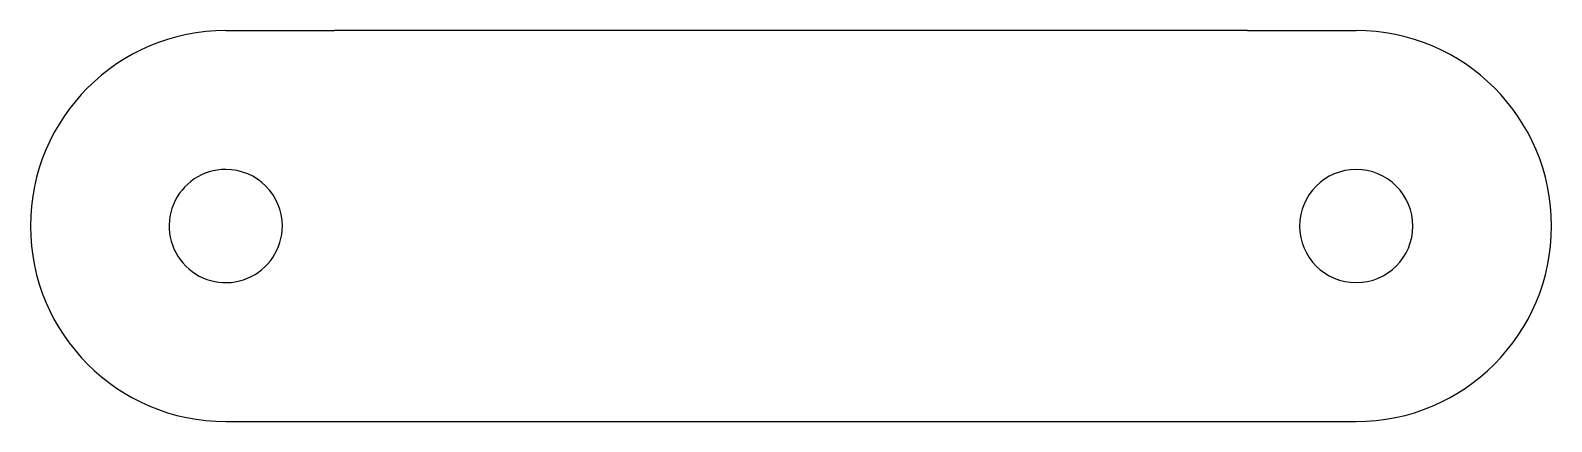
# Model space of a CAD drawing. Extents: x 0.1 to 41.7, y -10.7 to 0.1.
import ezdxf

# ---------------------------------------------------------------- set-up
doc = ezdxf.new("R2010")
doc.units = 0
doc.layers.get('0').update_dxf_attribs({"linetype": 'CONTINUOUS'})

msp = doc.modelspace()

# ---------------------------------------------------------------- linework, layer by layer
at = {"color": 7}
for points in [[(5.40766, 0.055372), (8.382, 0.055372)], [(33.38576, 0.055372), (8.382, 0.055372)], [(33.38576, 0.055372), (36.36264, 0.055372)], [(5.40766, -10.660888), (8.382, -10.660888), (33.98266, -10.660888)], [(33.38576, -10.660888), (36.36264, -10.660888)]]:
    msp.add_lwpolyline(points, dxfattribs=at)
for points in [[(5.407812, -3.754181)], [(36.364164, -3.754181)]]:
    msp.add_lwpolyline(points, close=True, dxfattribs=at)
for points in [[(5.407812, 0.053631), (2.452118, 0.048902), (0.05856, -2.348489), (0.05856, -5.304187)], [(41.713417, -5.304187), (41.713417, -2.348489), (39.319858, 0.048902), (36.364164, 0.053631)], [(5.407812, -3.754181), (4.780896, -3.754181), (4.21571, -4.131826), (3.9758, -4.711021)], [(6.957812, -5.30418), (6.957812, -4.448139), (6.263853, -3.754181), (5.407812, -3.754181)], [(36.364164, -3.754181), (35.508123, -3.754181), (34.814165, -4.448139), (34.814165, -5.30418)], [(37.460179, -4.208165), (37.169498, -3.917484), (36.775249, -3.754181), (36.364164, -3.754181)], [(37.914163, -5.30418), (37.914163, -4.893095), (37.75086, -4.498847), (37.460179, -4.208165)], [(3.9758, -4.711021), (3.735889, -5.290216), (3.868501, -5.956899), (4.311797, -6.400196)], [(0.05856, -5.304187), (0.05856, -8.259885), (2.452118, -10.657276), (5.407812, -10.662006)], [(6.000972, -6.736193), (6.580167, -6.496283), (6.957812, -5.931097), (6.957812, -5.30418)], [(34.814165, -5.30418), (34.814165, -6.160221), (35.508123, -6.85418), (36.364164, -6.85418)], [(36.364164, -6.85418), (37.220205, -6.85418), (37.914163, -6.160221), (37.914163, -5.30418)], [(36.364164, -10.662006), (39.319858, -10.657276), (41.713417, -8.259885), (41.713417, -5.304187)], [(4.311797, -6.400196), (4.755094, -6.843492), (5.421776, -6.976104), (6.000972, -6.736193)]]:
    msp.add_open_spline(points, degree=3, dxfattribs=at)

doc.saveas('drawing.dxf')
